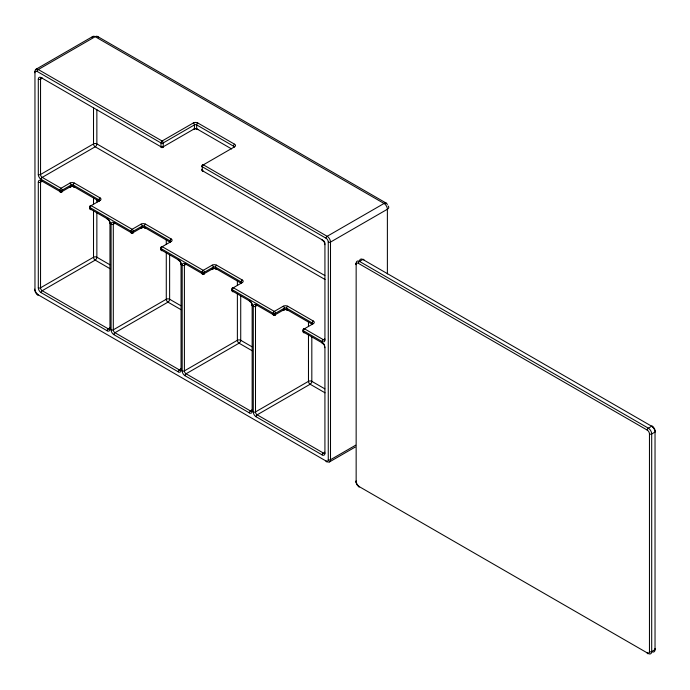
<?xml version="1.0" encoding="UTF-8"?>
<svg xmlns="http://www.w3.org/2000/svg" width="690" height="690" viewBox="0 0 690 690"><rect width="100%" height="100%" fill="white"/><g stroke="black" fill="none" stroke-linecap="round" stroke-linejoin="round"><path stroke-width="1.03" d="M35.94 69.302L92.822 36.458M42.401 78.117L40.538 79.195A1.578 0.914 0 0 1 38.304 79.195L38.304 174.484A3.916 2.26 60 0 0 41.098 179.305L59.918 190.181A1.578 0.914 0 0 0 62.143 190.181L71.07 185.032A1.57 0.906 0 0 1 73.295 185.032L98.946 199.841L98.946 201.126L73.295 186.317A1.57 0.906 0 0 0 71.07 186.317A1.578 0.914 60 0 1 69.949 186.964A3.14 1.811 0 0 1 74.408 186.964A1.578 0.914 -60 0 1 73.295 186.317L73.295 185.032A1.578 0.914 -60 0 1 74.416 183.1L100.067 197.909A3.14 1.811 0 0 1 100.059 200.48A1.578 0.914 60 0 0 98.946 201.126A1.57 0.906 0 0 0 98.946 199.841A1.578 0.914 -60 0 1 100.067 197.909M42.401 181.142L40.538 182.212A1.578 0.914 0 0 1 38.304 182.212L38.304 287.808A3.916 2.26 60 0 0 41.098 292.629L107.174 330.786A3.916 2.26 60 0 0 109.952 329.173A1.578 0.914 0 0 1 109.96 327.897A2.363 1.363 60 0 1 108.287 328.863A1.578 0.914 -60 0 0 107.174 330.786M69.949 183.1L61.031 188.249A1.578 0.914 -60 0 0 59.918 190.181L59.918 191.466A1.578 0.914 -60 0 0 61.031 192.113L71.07 186.317L71.07 185.032A1.578 0.914 60 0 0 69.949 183.1A3.14 1.811 0 0 1 74.408 183.1M197.78 122.975A3.14 1.811 0 0 0 193.329 122.975L162.098 141.001A1.578 0.914 -60 0 0 160.986 142.934L160.986 146.797A1.578 0.914 -60 0 0 162.098 147.444L194.442 128.771A1.57 0.906 0 0 1 196.667 128.771A1.578 0.914 -60 0 0 197.788 129.41M100.067 200.48L90.028 206.275L90.028 208.854A1.578 0.914 -60 0 0 91.14 209.501A1.578 0.914 60 0 1 90.356 208.665M231.633 148.954L196.676 128.771L196.676 124.907A1.578 0.914 -60 0 1 197.788 122.975L234.591 144.219A3.14 1.811 0 0 1 234.583 146.797L202.248 165.471L202.248 170.62A1.578 0.914 -60 0 0 203.265 171.318M115.17 223.155L113.307 224.224A1.578 0.914 0 0 1 111.081 224.224L111.081 329.829A3.916 2.26 60 0 0 113.867 334.641L178.27 371.841A3.916 2.26 60 0 0 181.047 370.22A1.578 0.914 0 0 1 181.056 368.943A2.363 1.363 60 0 1 179.383 369.909A1.578 0.914 -60 0 0 178.27 371.841M171.163 238.956A1.578 0.914 -60 0 0 170.042 240.888L170.042 242.173A1.578 0.914 60 0 1 171.163 241.535A3.14 1.811 0 0 0 171.155 238.956L145.512 224.147A3.14 1.811 0 0 0 141.053 224.147L132.126 229.296A1.578 0.914 -60 0 0 131.014 231.228L131.014 232.513A1.578 0.914 -60 0 0 132.126 233.16L142.166 227.364A1.57 0.906 0 0 1 144.391 227.364L170.042 242.173A1.578 0.914 -60 0 0 170.085 242.501M161.305 249.426A1.578 0.914 60 0 0 162.236 250.548A1.578 0.914 -60 0 1 161.124 249.901L161.124 248.616A1.578 0.914 0 0 1 161.124 247.322L171.163 241.535M186.266 264.201L184.403 265.271A1.578 0.914 0 0 1 182.177 265.271L182.177 370.875A3.916 2.26 60 0 0 184.963 375.688L249.366 412.887A3.916 2.26 60 0 0 252.143 411.274A1.578 0.914 0 0 1 252.152 409.989A2.363 1.363 60 0 1 250.487 410.955A1.578 0.914 -60 0 0 249.366 412.887M212.149 265.193L203.222 270.342A1.578 0.914 -60 0 0 202.11 272.274L202.11 273.568A1.578 0.914 -60 0 0 203.222 274.206L213.262 268.41A1.57 0.906 0 0 1 215.487 268.419A1.578 0.914 -60 0 0 216.608 269.057A3.14 1.811 0 0 0 212.158 269.057A1.578 0.914 60 0 0 213.262 268.41L213.262 267.125A1.578 0.914 60 0 0 212.149 265.193A3.14 1.811 0 0 1 216.6 265.202L242.259 280.002A3.14 1.811 0 0 1 242.25 282.572A1.578 0.914 60 0 0 241.146 283.219L215.496 268.41L215.496 267.125A1.578 0.914 -60 0 1 216.608 265.193M110.15 327.785L108.287 328.863L42.211 290.706A2.363 1.363 60 0 1 40.538 287.808L40.538 182.212A2.363 1.363 60 0 1 42.211 181.246A1.578 0.914 -60 0 1 41.098 180.608A3.916 2.26 60 0 0 38.312 182.22M232.634 290.895A1.578 0.914 60 0 0 233.332 291.594A1.578 0.914 -60 0 1 232.22 290.947L232.22 289.662A1.578 0.914 0 0 1 232.22 288.377L242.259 282.581M257.361 305.247L255.498 306.326A1.578 0.914 0 0 1 253.273 306.326L253.273 411.921A3.916 2.26 60 0 0 256.059 416.743L322.135 454.9A3.916 2.26 60 0 0 324.921 453.287L324.93 347.691A1.578 0.914 0 0 1 324.74 346.527M181.246 368.831L179.383 369.909L114.98 332.718A2.363 1.363 60 0 1 113.307 329.829L113.307 224.224A2.363 1.363 60 0 1 114.98 223.258A1.578 0.914 -60 0 1 113.867 222.62A3.916 2.26 60 0 0 111.09 224.233M303.497 331.519A1.578 0.914 60 0 0 304.437 332.64A1.578 0.914 -60 0 1 303.315 331.994L303.315 330.708A1.578 0.914 0 0 1 303.315 329.423L313.355 323.627A3.14 1.811 0 0 0 313.346 321.057L287.704 306.239A1.578 0.914 -60 0 0 286.591 308.171L286.591 309.456A1.578 0.914 -60 0 0 287.601 310.155M252.342 409.877L250.487 410.955L186.076 373.773A2.363 1.363 60 0 1 184.403 370.875L184.403 265.271A2.363 1.363 60 0 1 185.929 264.227M355.678 445.197L330.501 459.73A4.735 2.734 60 0 1 327.155 461.662L37.191 294.251A3.165 1.829 60 0 1 34.957 290.387A1.578 0.914 0 0 1 34.862 289.162M329.518 461.895L355.298 447.017M359.628 260.423A4.735 2.734 60 0 1 362.845 259.474L652.809 426.886A1.578 0.914 -60 0 0 651.696 426.239L648.35 428.171A1.578 0.914 -60 0 0 647.229 430.103A3.165 1.829 60 0 1 649.462 433.967L649.462 651.602A3.165 1.829 60 0 1 647.229 652.887A1.578 0.914 -60 0 0 648.35 653.534A4.735 2.734 60 0 0 651.696 651.602L655.034 649.67A1.578 0.914 0 0 0 655.138 648.445M97.549 36.458L386.4 203.222M234.591 146.797A1.578 0.914 60 0 0 233.479 147.444A1.57 0.906 0 0 0 233.47 146.159L196.676 124.907A1.57 0.906 0 0 0 194.442 124.907L163.211 142.934A1.578 0.914 0 0 1 160.986 142.934L37.191 71.467A3.165 1.829 60 0 0 34.957 72.752L34.966 290.387M328.268 459.73L328.268 242.095A3.165 1.829 60 0 0 326.042 238.222L202.248 166.756A1.578 0.914 0 0 1 202.248 165.471A1.578 0.914 60 0 1 203.36 164.824L327.155 236.299A4.735 2.734 60 0 1 330.501 242.095L330.501 459.73A1.578 0.914 0 0 1 328.268 459.73A3.165 1.829 60 0 1 326.042 461.024A1.578 0.914 -60 0 0 327.155 461.662M38.312 79.195A3.916 2.26 60 0 1 41.098 77.59L162.098 147.444A1.578 0.914 60 0 0 163.211 146.797L163.211 142.934A1.578 0.914 60 0 0 162.098 141.001L38.304 69.535A4.735 2.734 60 0 0 34.966 71.467M322.325 239.947L202.248 170.62A1.578 0.914 0 0 1 202.248 169.335A1.578 0.914 60 0 0 202.498 170.292M356.144 264.624A3.165 1.829 60 0 1 358.386 263.339L647.229 430.103M324.852 275.534L96.859 143.9A2.363 1.363 0 0 0 93.512 143.9L40.538 174.484A1.578 0.914 0 0 1 38.304 174.484M325.042 279.51L95.186 146.797A2.363 1.363 60 0 1 93.512 143.9L93.512 107.493M109.348 220.438A2.363 1.363 60 0 0 108.287 219.394L90.028 208.854A1.578 0.914 0 0 1 90.028 207.569A1.578 0.914 0 0 1 90.028 206.275A1.578 0.914 60 0 1 91.14 205.637L132.126 229.296A1.578 0.914 60 0 1 133.239 231.228L133.239 232.513A1.578 0.914 60 0 1 132.126 233.16L113.867 222.62M161.124 247.322A1.578 0.914 60 0 1 162.236 246.684L203.222 270.342A1.578 0.914 60 0 1 204.344 272.274L204.344 273.568A1.578 0.914 60 0 1 203.222 274.206L184.963 263.666A3.916 2.26 60 0 0 182.186 265.279M232.22 288.377A1.578 0.914 60 0 1 233.332 287.73L274.318 311.388A1.578 0.914 60 0 1 275.439 313.32L275.439 314.614A1.578 0.914 60 0 1 274.318 315.252L256.059 304.713A3.916 2.26 60 0 0 253.282 306.326M303.315 329.423A1.578 0.914 60 0 1 304.437 328.776L323.256 339.644A2.363 1.363 60 0 0 324.654 339.575M91.14 205.637A1.578 0.914 -60 0 0 90.028 207.569L131.014 231.228A1.578 0.914 0 0 0 133.239 231.228L142.166 226.079A1.57 0.906 0 0 1 144.391 226.079L170.042 240.888A1.57 0.906 0 0 1 170.413 241.836M162.236 246.684A1.578 0.914 -60 0 0 161.124 248.616L202.11 272.274A1.578 0.914 0 0 0 204.344 272.274L213.262 267.125A1.57 0.906 0 0 1 215.487 267.125L241.146 281.934L241.146 283.219A1.57 0.906 0 0 0 241.138 281.934A1.578 0.914 -60 0 1 242.259 280.002M233.332 287.73A1.578 0.914 -60 0 0 232.22 289.662L273.206 313.32A1.578 0.914 0 0 0 275.439 313.32L284.358 308.171A1.57 0.906 0 0 1 286.583 308.171L312.242 322.98A1.57 0.906 0 0 1 312.605 323.938M324.826 243.441A1.578 0.914 0 0 0 324.93 244.665L324.93 339.963A3.916 2.26 60 0 1 322.135 341.567L303.315 330.708A1.578 0.914 -60 0 1 304.437 328.776M41.098 180.608L61.031 192.113A1.578 0.914 60 0 0 62.143 191.466L62.143 190.181A1.578 0.914 60 0 0 61.031 188.249L42.211 177.382A2.363 1.363 60 0 1 40.538 174.484L40.538 79.195A2.363 1.363 60 0 1 41.754 78.03M251.54 302.531A2.363 1.363 60 0 0 250.487 301.495L232.22 290.947A1.578 0.914 0 0 1 232.22 289.662M322.359 342.99L303.315 331.994A1.578 0.914 0 0 1 303.238 330.76M109.891 264.753L96.859 257.223A2.363 1.363 0 0 0 93.512 257.223L40.538 287.808A1.578 0.914 0 0 1 38.304 287.808M180.832 305.704L169.628 299.244A2.363 1.363 0 0 0 166.281 299.244L113.307 329.829A1.578 0.914 0 0 1 111.081 329.829M251.928 346.751L240.724 340.291A2.363 1.363 0 0 0 237.377 340.291L184.403 370.875A1.578 0.914 0 0 1 182.177 370.875M324.852 388.858L311.82 381.337A2.363 1.363 0 0 0 308.473 381.337L255.498 411.921A1.578 0.914 0 0 1 253.273 411.921M110.072 268.721L95.186 260.121A2.363 1.363 60 0 1 93.512 257.223L93.512 210.89M181.022 309.681L167.955 302.134A2.363 1.363 60 0 1 166.281 299.244L166.281 252.902M252.117 350.727L239.051 343.189A2.363 1.363 60 0 1 237.377 340.291L237.377 293.957M325.042 392.826L310.146 384.235A2.363 1.363 60 0 1 308.473 381.337L308.473 335.004M324.654 452.899A2.363 1.363 60 0 1 323.256 452.968L257.172 414.819A2.363 1.363 60 0 1 255.498 411.921L255.498 306.326A2.363 1.363 60 0 1 257.025 305.273M359.197 486.579A4.735 2.734 60 0 1 356.152 480.973A1.578 0.914 0 0 0 356.152 482.267A3.165 1.829 60 0 0 358.386 486.131L648.35 653.534M387.383 273.896L387.383 209.251A4.735 2.734 0 0 0 388.168 206M363.94 259.897A1.578 0.914 -60 0 0 362.845 259.474L359.499 261.406A4.735 2.734 60 0 0 356.152 263.339L356.152 482.267M311.82 337.16L311.82 381.337A2.363 1.363 -60 0 1 310.146 384.235L257.172 414.819A1.578 0.914 -60 0 0 256.059 416.751M308.473 322.075L308.473 326.379M313.355 321.048A1.578 0.914 -60 0 0 312.242 322.98L312.242 324.265L286.591 309.456A1.57 0.906 0 0 0 284.358 309.465L274.318 315.252A1.578 0.914 -60 0 1 273.206 314.614L273.206 313.32A1.578 0.914 -60 0 1 274.318 311.388L283.245 306.239A1.578 0.914 60 0 1 284.358 308.171L284.358 309.456A1.578 0.914 60 0 1 283.245 310.103A3.14 1.811 0 0 1 287.351 309.931M251.885 303.177A2.363 1.363 60 0 1 252.152 304.394L252.152 411.274M240.724 296.105L240.724 340.291A2.363 1.363 -60 0 1 239.051 343.189L186.076 373.773A1.578 0.914 -60 0 0 184.963 375.705M237.377 281.02L237.377 285.332M161.124 248.616A1.578 0.914 0 0 0 161.124 249.901L179.383 260.44A2.363 1.363 60 0 1 181.056 263.339L181.056 370.228M169.628 255.059L169.628 299.244A2.363 1.363 -60 0 1 167.955 302.134L114.98 332.718A1.578 0.914 -60 0 0 113.867 334.65M166.281 239.973L166.281 244.286M109.693 221.085A2.363 1.363 60 0 1 109.96 222.292L109.96 329.182M96.859 109.641L96.859 143.9A2.363 1.363 -60 0 1 95.186 146.797L42.211 177.382A1.578 0.914 -60 0 0 41.098 179.314M96.859 200.117L96.859 202.274M96.859 213.046L96.859 257.223A2.363 1.363 -60 0 1 95.186 260.121L42.211 290.706A1.578 0.914 -60 0 0 41.098 292.638M93.512 197.961L93.512 204.43M98.403 37.64A4.735 2.734 -60 0 0 95.186 36.691A4.735 2.734 60 0 0 91.968 37.64M387.323 204.723A4.735 2.734 -60 0 0 384.037 203.464L95.186 36.691L38.304 69.535A1.578 0.914 -60 0 0 37.191 71.467M326.042 238.231A1.578 0.914 -60 0 1 327.155 236.299L384.037 203.464A4.735 2.734 60 0 1 387.383 209.251L330.501 242.095A1.578 0.914 0 0 1 328.268 242.095M108.287 219.394A1.578 0.914 -60 0 1 107.174 218.756A3.916 2.26 60 0 1 109.952 223.577A1.578 0.914 0 0 1 109.96 222.292M250.487 301.495A1.578 0.914 -60 0 1 249.366 300.849M322.135 454.9A1.578 0.914 -60 0 1 323.256 452.968M181.056 264.632A1.578 0.914 0 0 1 181.056 263.339M252.152 304.394A1.578 0.914 0 0 0 252.152 305.679A3.916 2.26 60 0 0 249.366 300.857M133.239 232.513A1.578 0.914 0 0 1 131.014 232.513M179.288 260.501A1.578 0.914 -60 0 1 178.27 259.802A3.916 2.26 60 0 1 181.047 264.624M204.344 273.568A1.578 0.914 0 0 1 202.11 273.568M185.981 264.365A1.578 0.914 -60 0 1 184.963 263.666M163.211 146.797A1.578 0.914 0 0 1 160.986 146.797M42.012 78.324A1.578 0.914 -60 0 1 41.098 77.582M322.135 341.576A1.578 0.914 -60 0 1 323.256 339.644M37.191 294.251A1.578 0.914 -60 0 0 38.304 294.897A4.735 2.734 60 0 1 35.199 290.654M324.921 347.682A3.916 2.26 60 0 0 322.135 342.87A1.578 0.914 -60 0 0 323.256 343.508A2.363 1.363 60 0 1 324.024 344.163M324.93 339.963A1.578 0.914 0 0 1 324.74 338.807M324.921 244.665A3.916 2.26 60 0 0 322.135 239.853A1.578 0.914 -60 0 0 323.256 240.482A2.363 1.363 60 0 1 324.895 243.009M202.248 166.756A1.578 0.914 -60 0 1 203.36 164.824M275.439 314.614A1.578 0.914 0 0 1 273.206 314.614M257.172 305.36A1.578 0.914 -60 0 1 256.059 304.713M62.143 191.466A1.578 0.914 0 0 1 59.918 191.466M34.966 72.752A1.578 0.914 0 0 1 34.862 71.527M324.93 453.287A1.578 0.914 0 0 1 324.74 452.131M197.78 129.418A3.14 1.811 0 0 0 193.329 129.418A1.578 0.914 60 0 0 194.442 128.771L194.442 124.907A1.578 0.914 60 0 0 193.329 122.975M233.479 146.151A1.578 0.914 -60 0 1 234.591 144.219M203.162 171.129A1.578 0.914 60 0 1 202.851 170.827M145.512 224.147A1.578 0.914 -60 0 0 144.391 226.079L144.391 227.364A1.578 0.914 -60 0 0 145.409 228.062M141.148 228.062A1.578 0.914 60 0 0 142.166 227.364L142.166 226.079A1.578 0.914 60 0 0 141.053 224.147M90.045 207.811A1.578 0.914 60 0 1 90.028 207.569M283.254 306.248A3.14 1.811 0 0 1 287.696 306.248M312.26 324.05A1.578 0.914 60 0 1 313.355 323.627M324.438 344.75A2.363 1.363 60 0 1 324.654 345.19M141.165 227.95A3.14 1.811 0 0 1 145.271 227.89M358.386 263.339A1.578 0.914 -60 0 1 359.499 261.406L648.35 428.171A4.735 2.734 60 0 1 651.696 433.967L651.696 651.602A1.578 0.914 0 0 1 649.462 651.602M651.696 426.239A4.735 2.734 60 0 1 655.034 432.035L655.034 649.67A4.735 2.734 60 0 1 651.99 651.765M356.152 264.632A1.578 0.914 0 0 1 356.152 263.339M649.462 433.967A1.578 0.914 0 0 0 651.696 433.967L655.034 432.035A1.578 0.914 0 0 0 655.034 430.75A3.165 1.829 60 0 0 652.809 426.877M359.499 486.769A1.578 0.914 -60 0 1 358.386 486.131M654.974 648.971A3.165 1.829 60 0 1 654.465 649.782"/></g></svg>
